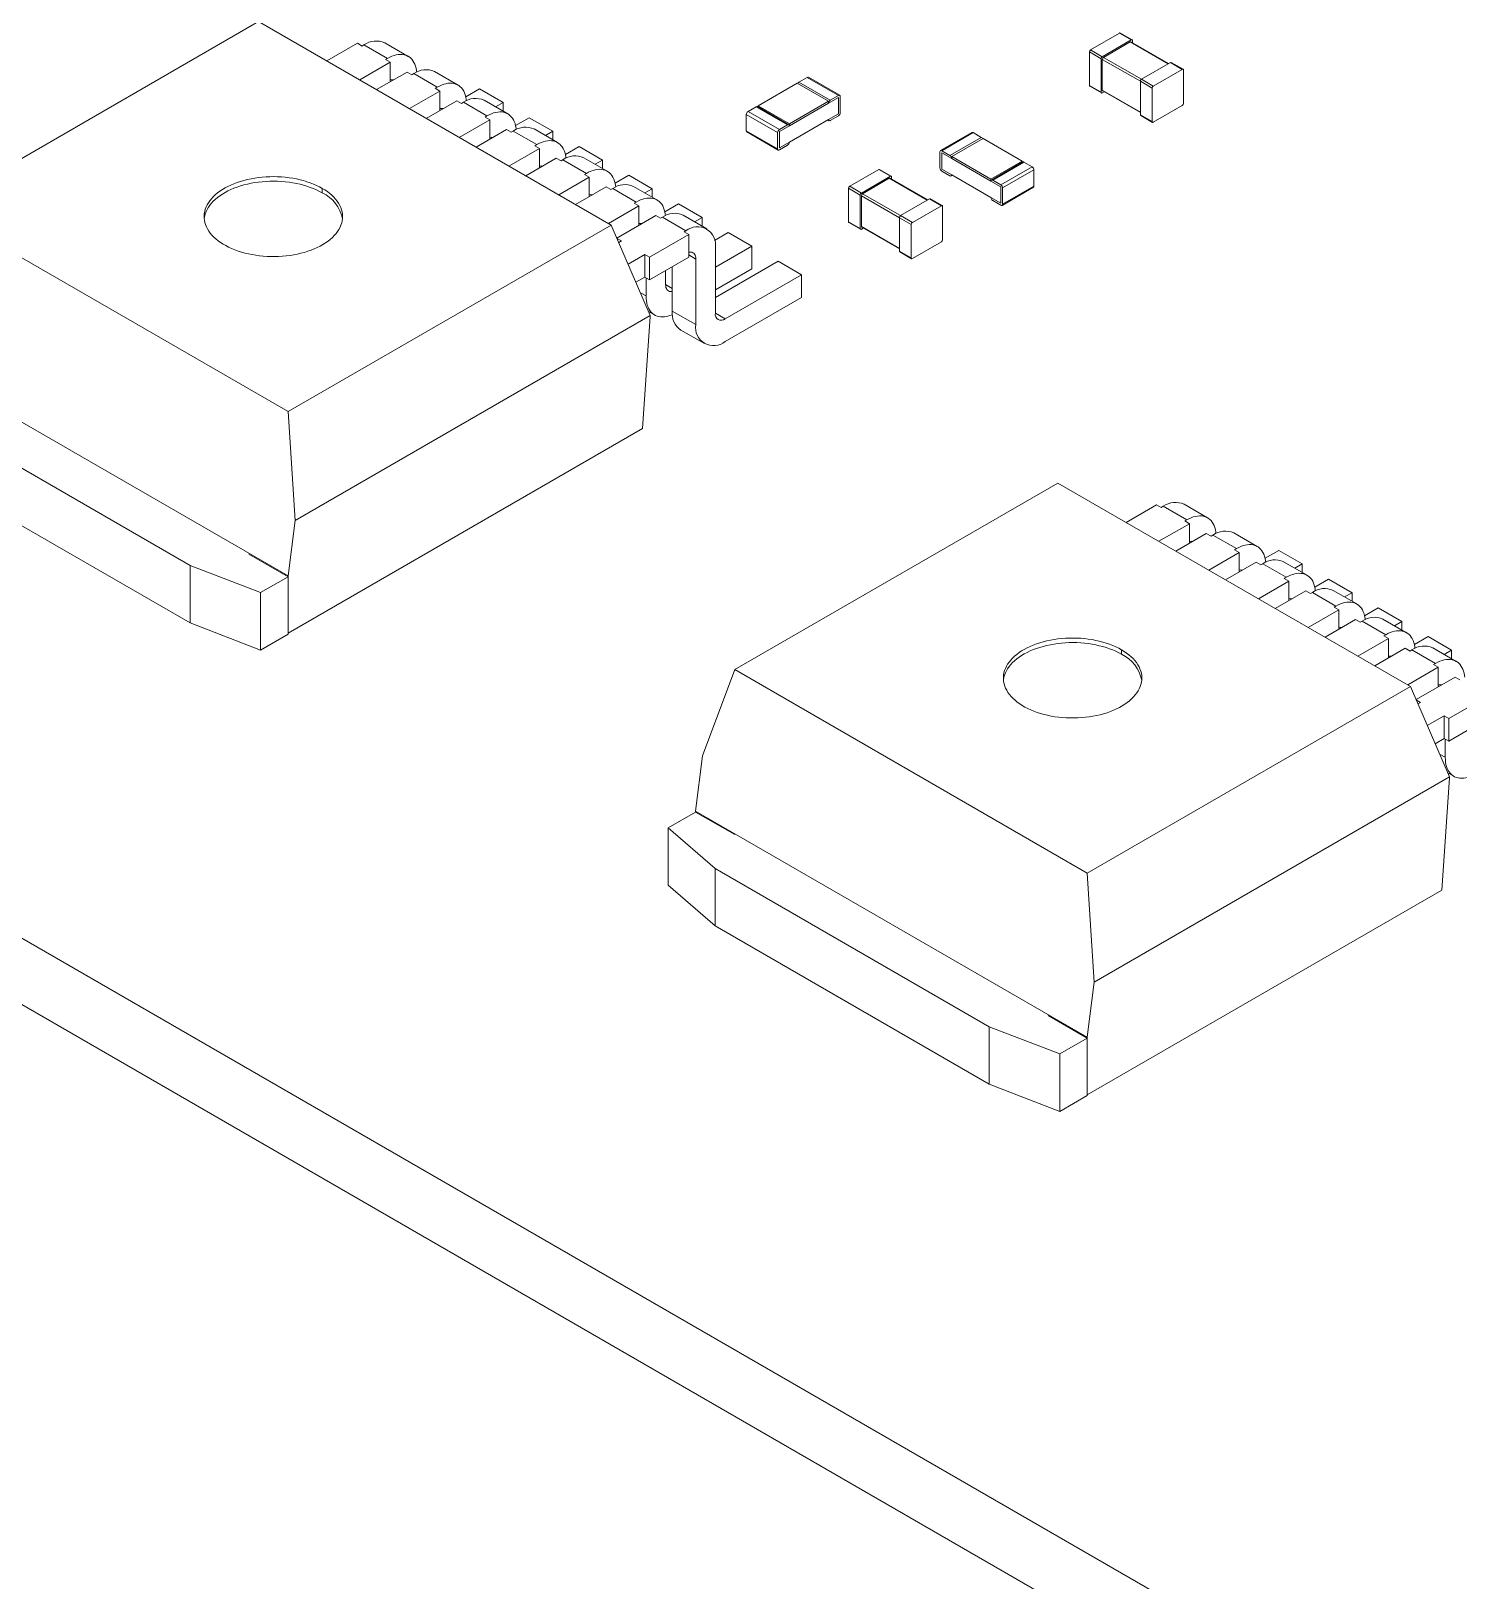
# Model space of a CAD drawing. Header units: millimetres. Extents: x 15 to 405, y 6 to 293.
# Drawn here: x 104.89 to 113.47, y 50.22 to 59.55 of the extents above; entities that cross this region are included whole.
import ezdxf

# ---------------------------------------------------------------- set-up
doc = ezdxf.new("R2010")
doc.units = ezdxf.units.MM

msp = doc.modelspace()

# ---------------------------------------------------------------- linework, layer by layer
at = {"color": 7, "linetype": 'Continuous', "lineweight": 18}
for p, q in [((106.2557, 59.6018), (104.3112, 58.4793)), ((108.377, 58.3772), (106.2557, 59.6018)), ((111.262, 59.4316), (111.4364, 59.5323)), ((111.4364, 59.5323), (111.5071, 59.4914)), ((111.5121, 59.4919), (111.4414, 59.5328)), ((106.8497, 59.4711), (106.6659, 59.365)), ((106.878, 59.4548), (106.8497, 59.4711)), ((106.8897, 59.4616), (106.878, 59.4548)), ((107.0312, 59.38), (106.8897, 59.4616)), ((107.1562, 59.3923), (107.0147, 59.474)), ((111.2549, 59.4193), (111.3257, 59.3785)), ((111.2549, 59.2179), (111.2549, 59.4193)), ((111.262, 59.4316), (111.3327, 59.3907)), ((111.3327, 59.3907), (111.5071, 59.4914)), ((111.3398, 59.3867), (111.5001, 59.4792)), ((111.5001, 59.4792), (111.7287, 59.3472)), ((111.7316, 59.3489), (111.5051, 59.4797)), ((111.5142, 59.4744), (111.5142, 59.4874)), ((107.0477, 59.3568), (106.8639, 59.2507)), ((107.0312, 59.38), (107.0194, 59.3732)), ((107.0477, 59.3568), (107.0194, 59.3732)), ((107.0477, 59.2398), (107.0477, 59.3568)), ((111.3257, 59.1771), (111.3257, 59.3785)), ((111.3327, 59.1893), (111.3327, 59.3744)), ((111.3327, 59.3744), (111.5614, 59.2424)), ((111.3398, 59.3867), (111.5684, 59.2547)), ((111.5684, 59.2547), (111.7428, 59.3554)), ((111.7428, 59.3554), (111.8136, 59.3145)), ((111.8186, 59.315), (111.7478, 59.3559)), ((107.149, 59.2983), (106.9652, 59.1922)), ((107.1773, 59.282), (107.149, 59.2983)), ((107.1891, 59.2888), (107.1773, 59.282)), ((107.3305, 59.2071), (107.1891, 59.2888)), ((107.4555, 59.2195), (107.3141, 59.3012)), ((109.2609, 59.0955), (109.4966, 59.2315)), ((109.6852, 59.1227), (109.4966, 59.2315)), ((109.5072, 59.2377), (109.5567, 59.2662)), ((109.6958, 59.1288), (109.5072, 59.2377)), ((109.7453, 59.1574), (109.5567, 59.2662)), ((109.7528, 59.1581), (109.5642, 59.267)), ((111.5614, 59.2424), (111.6321, 59.2016)), ((111.5614, 59.041), (111.5614, 59.2424)), ((111.5684, 59.2547), (111.6391, 59.2139)), ((111.6391, 59.2139), (111.8136, 59.3145)), ((111.8206, 59.1091), (111.8206, 59.3105)), ((107.347, 59.184), (107.1632, 59.0779)), ((107.3305, 59.2071), (107.3187, 59.2003)), ((107.347, 59.184), (107.3187, 59.2003)), ((107.347, 59.067), (107.347, 59.184)), ((107.5851, 59.1962), (107.5027, 59.1486)), ((107.7265, 59.1145), (107.5851, 59.1962)), ((109.6852, 59.1104), (109.7453, 59.1451)), ((109.6958, 59.1288), (109.7453, 59.1574)), ((109.7453, 59.0471), (109.7453, 59.1451)), ((109.7559, 59.0533), (109.7559, 59.1512)), ((111.2549, 59.2179), (111.3257, 59.1771)), ((111.257, 59.2133), (111.3277, 59.1725)), ((111.3327, 59.1893), (111.5614, 59.0573)), ((111.3327, 59.173), (111.3439, 59.1795)), ((111.3348, 59.1848), (111.5614, 59.054)), ((111.6321, 59.0002), (111.6321, 59.2016)), ((107.4484, 59.1255), (107.2646, 59.0194)), ((107.4766, 59.1092), (107.4484, 59.1255)), ((107.4884, 59.116), (107.4766, 59.1092)), ((107.6298, 59.0343), (107.4884, 59.116)), ((107.7548, 59.0467), (107.6134, 59.1284)), ((107.7265, 59.1145), (107.6819, 59.0888)), ((107.7265, 59.0631), (107.7265, 59.1145)), ((109.3788, 58.9335), (109.1902, 59.0424)), ((109.1902, 58.9444), (109.1902, 59.0424)), ((109.2008, 59.0608), (109.2503, 59.0893)), ((109.3894, 58.9519), (109.2008, 59.0608)), ((109.4389, 58.9805), (109.2503, 59.0893)), ((109.4464, 58.9812), (109.2578, 59.0901)), ((109.4495, 58.9866), (109.2609, 59.0955)), ((109.2609, 59.0883), (109.2609, 59.0955)), ((109.4495, 58.9866), (109.6852, 59.1227)), ((109.4495, 58.9744), (109.6852, 59.1104)), ((109.6852, 59.1104), (109.6852, 59.1227)), ((109.6852, 59.0124), (109.7453, 59.0471)), ((111.5614, 59.041), (111.6321, 59.0002)), ((111.6391, 58.9961), (111.8136, 59.0968)), ((107.6463, 59.0112), (107.4626, 58.9051)), ((107.7477, 58.9527), (107.5639, 58.8466)), ((107.6298, 59.0343), (107.6181, 59.0275)), ((107.6463, 59.0112), (107.6181, 59.0275)), ((107.6463, 58.8942), (107.6463, 59.0112)), ((107.776, 58.9364), (107.7477, 58.9527)), ((107.8844, 59.0233), (107.802, 58.9758)), ((108.0258, 58.9417), (107.8844, 59.0233)), ((108.0542, 58.8739), (107.9128, 58.9556)), ((109.3894, 58.9519), (109.4389, 58.9805)), ((109.3894, 58.9397), (109.4495, 58.9744)), ((109.4495, 58.8764), (109.6852, 59.0124)), ((109.4495, 58.9744), (109.4495, 58.9866)), ((109.6808, 59.0099), (109.6883, 59.0056)), ((109.6958, 59.0063), (109.7453, 59.0349)), ((111.5634, 59.0364), (111.6341, 58.9956)), ((107.7878, 58.9432), (107.776, 58.9364)), ((107.9292, 58.8615), (107.7878, 58.9432)), ((107.9292, 58.8615), (107.9174, 58.8547)), ((107.9457, 58.8384), (107.9174, 58.8547)), ((108.0258, 58.9417), (107.9813, 58.916)), ((108.0258, 58.8903), (108.0258, 58.9417)), ((109.3788, 58.8356), (109.1902, 58.9444)), ((109.1933, 58.9375), (109.3819, 58.8287)), ((109.3788, 58.8356), (109.3788, 58.9335)), ((109.3894, 58.8417), (109.3894, 58.9397)), ((109.3894, 58.8417), (109.4495, 58.8764)), ((109.3894, 58.8294), (109.4389, 58.858)), ((110.5474, 58.9343), (110.3588, 58.8254)), ((110.5549, 58.9335), (110.3663, 58.8247)), ((110.6044, 58.905), (110.4158, 58.7961)), ((110.615, 58.8988), (110.4265, 58.79)), ((110.6044, 58.905), (110.5549, 58.9335)), ((110.8507, 58.7628), (110.615, 58.8988)), ((107.9457, 58.8384), (107.7619, 58.7323)), ((108.047, 58.7799), (107.8632, 58.6738)), ((107.9457, 58.7214), (107.9457, 58.8384)), ((108.0753, 58.7636), (108.047, 58.7799)), ((108.0871, 58.7704), (108.0753, 58.7636)), ((108.2285, 58.6887), (108.0871, 58.7704)), ((108.1837, 58.8505), (108.1014, 58.803)), ((108.3252, 58.7689), (108.1837, 58.8505)), ((108.3535, 58.7011), (108.2121, 58.7827)), ((108.3252, 58.7689), (108.2806, 58.7432)), ((108.3252, 58.7175), (108.3252, 58.7689)), ((110.3557, 58.7206), (110.3557, 58.8186)), ((110.4158, 58.7961), (110.3663, 58.8247)), ((110.3663, 58.7145), (110.3663, 58.8124)), ((110.4265, 58.7777), (110.3663, 58.8124)), ((110.6622, 58.6539), (110.4265, 58.79)), ((110.4265, 58.7777), (110.4265, 58.79)), ((110.6622, 58.6417), (110.4265, 58.7777)), ((110.8507, 58.7628), (110.6622, 58.6539)), ((110.8507, 58.7556), (110.8507, 58.7628)), ((108.2285, 58.6887), (108.2167, 58.6819)), ((108.245, 58.6656), (108.2167, 58.6819)), ((108.4831, 58.6777), (108.4007, 58.6302)), ((108.6245, 58.5961), (108.4831, 58.6777)), ((109.9869, 58.7118), (109.8124, 58.6111)), ((110.0576, 58.6709), (109.8832, 58.5703)), ((110.0576, 58.6709), (109.9869, 58.7118)), ((110.0626, 58.6714), (109.9919, 58.7123)), ((110.4265, 58.6798), (110.3663, 58.7145)), ((110.4158, 58.6736), (110.3663, 58.7022)), ((110.4233, 58.6729), (110.4308, 58.6772)), ((110.6622, 58.5437), (110.4265, 58.6798)), ((110.8538, 58.7574), (110.6653, 58.6485)), ((110.8613, 58.7567), (110.6728, 58.6478)), ((110.9108, 58.7281), (110.7223, 58.6192)), ((110.9214, 58.7097), (110.7329, 58.6009)), ((110.9108, 58.7281), (110.8613, 58.7567)), ((110.9214, 58.6117), (110.9214, 58.7097)), ((106.6387, 58.5983), (106.6387, 58.5711)), ((108.245, 58.6656), (108.0612, 58.5595)), ((108.3464, 58.6071), (108.1626, 58.501)), ((108.245, 58.5486), (108.245, 58.6656)), ((108.3747, 58.5908), (108.3464, 58.6071)), ((108.3864, 58.5976), (108.3747, 58.5908)), ((108.5279, 58.5159), (108.3864, 58.5976)), ((108.6529, 58.5283), (108.5114, 58.6099)), ((108.6245, 58.5961), (108.58, 58.5704)), ((108.6245, 58.5447), (108.6245, 58.5961)), ((109.8761, 58.558), (109.8054, 58.5988)), ((109.8054, 58.3974), (109.8054, 58.5988)), ((109.8832, 58.5703), (109.8124, 58.6111)), ((110.0505, 58.6587), (109.8902, 58.5662)), ((110.2791, 58.5267), (110.0505, 58.6587)), ((110.2821, 58.5284), (110.0555, 58.6592)), ((110.0646, 58.6539), (110.0646, 58.6669)), ((110.6622, 58.6417), (110.6622, 58.6539)), ((110.7223, 58.607), (110.6622, 58.6417)), ((110.7223, 58.6192), (110.6728, 58.6478)), ((110.7223, 58.509), (110.7223, 58.607)), ((110.7298, 58.496), (110.9183, 58.6049)), ((110.9214, 58.6117), (110.7329, 58.5029)), ((110.7329, 58.5029), (110.7329, 58.6009)), ((108.5444, 58.4928), (108.3606, 58.3867)), ((108.5279, 58.5159), (108.5161, 58.5091)), ((108.5444, 58.4928), (108.5161, 58.5091)), ((108.5444, 58.3758), (108.5444, 58.4928)), ((108.7824, 58.5049), (108.7001, 58.4574)), ((108.9239, 58.4233), (108.7824, 58.5049)), ((109.8761, 58.3566), (109.8761, 58.558)), ((109.8832, 58.3688), (109.8832, 58.5539)), ((110.1118, 58.4219), (109.8832, 58.5539)), ((110.1189, 58.4342), (109.8902, 58.5662)), ((110.2933, 58.5349), (110.1189, 58.4342)), ((110.364, 58.4941), (110.1896, 58.3934)), ((110.364, 58.4941), (110.2933, 58.5349)), ((110.369, 58.4946), (110.2983, 58.5354)), ((110.3711, 58.2886), (110.3711, 58.49)), ((110.7223, 58.509), (110.6622, 58.5437)), ((110.7223, 58.4967), (110.6728, 58.5253)), ((104.3112, 58.4793), (106.4325, 57.2546)), ((108.6457, 58.4343), (108.411, 58.2988)), ((108.674, 58.418), (108.6457, 58.4343)), ((108.6858, 58.4248), (108.674, 58.418)), ((108.8272, 58.3431), (108.6858, 58.4248)), ((108.9522, 58.3555), (108.8108, 58.4371)), ((108.9239, 58.4233), (108.8793, 58.3976)), ((108.9239, 58.3719), (108.9239, 58.4233)), ((109.8761, 58.3566), (109.8054, 58.3974)), ((109.8074, 58.3928), (109.8782, 58.352)), ((110.1825, 58.3811), (110.1118, 58.4219)), ((110.1118, 58.2205), (110.1118, 58.4219)), ((110.1896, 58.3934), (110.1189, 58.4342)), ((106.4325, 57.2546), (108.377, 58.3772)), ((108.377, 58.3772), (108.6127, 57.8328)), ((108.4116, 58.2973), (108.4383, 58.2819)), ((108.8437, 58.32), (108.608, 58.1839)), ((108.8272, 58.3431), (108.8154, 58.3363)), ((108.8437, 58.32), (108.8154, 58.3363)), ((108.8437, 58.1839), (108.8437, 58.32)), ((109.0818, 58.3321), (108.9994, 58.2846)), ((109.2232, 58.2505), (109.0818, 58.3321)), ((110.1118, 58.2369), (109.8832, 58.3688)), ((109.8944, 58.359), (109.8832, 58.3525)), ((109.8852, 58.3643), (110.1118, 58.2335)), ((110.1825, 58.1797), (110.1825, 58.3811)), ((108.4383, 58.2819), (108.4223, 58.2726)), ((109.2232, 58.2505), (109.004, 58.1239)), ((109.004, 57.8464), (109.004, 58.241)), ((109.2232, 58.1144), (109.2232, 58.2505)), ((110.1825, 58.1797), (110.1118, 58.2205)), ((110.1139, 58.2159), (110.1846, 58.1751)), ((110.364, 58.2763), (110.1896, 58.1756)), ((108.5797, 58.2002), (108.4789, 58.142)), ((108.5797, 58.2002), (108.608, 58.1839)), ((108.5797, 58.2002), (108.5797, 58.0642)), ((108.608, 58.1839), (108.608, 58.0478)), ((108.608, 58.0478), (108.8437, 58.1839)), ((108.7447, 58.1267), (108.7447, 57.86)), ((108.8861, 58.173), (108.8437, 58.1975)), ((108.8861, 58.173), (108.8861, 57.7783)), ((109.3811, 58.1593), (109.004, 57.9416)), ((109.004, 57.9878), (109.2232, 58.1144)), ((109.5225, 58.0777), (109.3811, 58.1593)), ((108.526, 58.0331), (108.5797, 58.0642)), ((108.608, 58.0478), (108.5797, 58.0642)), ((108.5868, 58.0601), (108.5868, 57.9511)), ((108.7046, 58.0192), (108.7046, 58.1036)), ((108.7447, 57.996), (108.7046, 58.0192)), ((109.5225, 58.0777), (109.0629, 57.8123)), ((109.5225, 57.9416), (109.5225, 58.0777)), ((108.5868, 57.9511), (108.5531, 57.9706)), ((109.0629, 57.6763), (109.5225, 57.9416)), ((106.475, 56.5988), (108.6127, 57.8328)), ((108.6019, 57.8579), (108.6386, 57.8367)), ((108.6127, 57.8274), (108.6127, 57.8328)), ((108.8861, 57.7783), (108.7447, 57.86)), ((109.0629, 57.8123), (109.004, 57.8464)), ((108.6127, 57.8274), (108.5656, 57.1524)), ((108.7965, 57.7455), (108.9379, 57.6639)), ((104.0755, 57.6273), (106.4325, 56.2666)), ((105.8432, 56.3292), (104.1933, 57.2817)), ((106.4325, 57.2546), (106.475, 56.5988)), ((106.4325, 55.921), (108.5656, 57.1524)), ((104.1933, 56.936), (105.8432, 55.9836)), ((111.0652, 56.8253), (109.1207, 55.7028)), ((113.1865, 55.6007), (111.0652, 56.8253)), ((111.6592, 56.6947), (111.4754, 56.5886)), ((111.6875, 56.6783), (111.6592, 56.6947)), ((111.6992, 56.6851), (111.6875, 56.6783)), ((111.8407, 56.6035), (111.6992, 56.6851)), ((111.9657, 56.6159), (111.8242, 56.6975)), ((106.4325, 56.2666), (106.475, 56.5988)), ((111.8572, 56.5804), (111.6734, 56.4743)), ((111.8407, 56.6035), (111.8289, 56.5967)), ((111.8572, 56.5804), (111.8289, 56.5967)), ((111.8572, 56.4633), (111.8572, 56.5804)), ((112.265, 56.4431), (112.1236, 56.5247)), ((111.9585, 56.5218), (111.7747, 56.4157)), ((111.9868, 56.5055), (111.9585, 56.5218)), ((111.9986, 56.5123), (111.9868, 56.5055)), ((112.14, 56.4307), (111.9986, 56.5123)), ((112.14, 56.4307), (112.1282, 56.4239)), ((106.1968, 56.3973), (106.4325, 56.2612)), ((112.1565, 56.4075), (111.9727, 56.3014)), ((112.2579, 56.349), (112.0741, 56.2429)), ((112.1565, 56.4075), (112.1282, 56.4239)), ((112.1565, 56.2905), (112.1565, 56.4075)), ((112.2861, 56.3327), (112.2579, 56.349)), ((112.2979, 56.3395), (112.2861, 56.3327)), ((112.4394, 56.2579), (112.2979, 56.3395)), ((112.3946, 56.4197), (112.3122, 56.3721)), ((112.536, 56.338), (112.3946, 56.4197)), ((112.5643, 56.2703), (112.4229, 56.3519)), ((112.536, 56.338), (112.4914, 56.3123)), ((112.536, 56.2866), (112.536, 56.338)), ((106.2675, 56.166), (105.8432, 56.3292)), ((105.8432, 55.9836), (105.8432, 56.3292)), ((106.4325, 56.2612), (106.2675, 56.166)), ((106.4325, 55.921), (106.4325, 56.2666)), ((106.4325, 55.9155), (106.4325, 56.2612)), ((112.4394, 56.2579), (112.4276, 56.2511)), ((112.4558, 56.2347), (112.4276, 56.2511)), ((112.6939, 56.2469), (112.6115, 56.1993)), ((112.8353, 56.1652), (112.6939, 56.2469)), ((106.2675, 55.8203), (106.2675, 56.166)), ((112.4558, 56.2347), (112.2721, 56.1286)), ((112.5572, 56.1762), (112.3734, 56.0701)), ((112.4558, 56.1177), (112.4558, 56.2347)), ((112.5855, 56.1599), (112.5572, 56.1762)), ((112.5973, 56.1667), (112.5855, 56.1599)), ((112.7387, 56.0851), (112.5973, 56.1667)), ((112.8637, 56.0974), (112.7223, 56.1791)), ((112.8353, 56.1652), (112.7908, 56.1395)), ((112.8353, 56.1138), (112.8353, 56.1652)), ((112.7552, 56.0619), (112.5714, 55.9558)), ((112.7387, 56.0851), (112.7269, 56.0783)), ((112.7552, 56.0619), (112.7269, 56.0783)), ((112.7552, 55.9449), (112.7552, 56.0619)), ((112.9933, 56.0741), (112.9109, 56.0265)), ((113.1347, 55.9924), (112.9933, 56.0741)), ((106.2675, 55.8203), (105.8432, 55.9836)), ((112.8565, 56.0034), (112.6728, 55.8973)), ((112.8848, 55.9871), (112.8565, 56.0034)), ((112.8966, 55.9939), (112.8848, 55.9871)), ((113.038, 55.9123), (112.8966, 55.9939)), ((113.163, 55.9246), (113.0216, 56.0063)), ((113.1347, 55.9924), (113.0901, 55.9667)), ((113.1347, 55.941), (113.1347, 55.9924)), ((106.4325, 55.9155), (106.2675, 55.8203)), ((113.0545, 55.8891), (112.8707, 55.783)), ((113.038, 55.9123), (113.0262, 55.9055)), ((113.0545, 55.8891), (113.0262, 55.9055)), ((113.0545, 55.7721), (113.0545, 55.8891)), ((113.2926, 55.9013), (113.2102, 55.8537)), ((113.434, 55.8196), (113.2926, 55.9013)), ((111.4482, 55.8218), (111.4482, 55.7946)), ((113.1559, 55.8306), (112.9721, 55.7245)), ((113.1842, 55.8143), (113.1559, 55.8306)), ((113.196, 55.8211), (113.1842, 55.8143)), ((113.3374, 55.7395), (113.196, 55.8211)), ((113.4624, 55.7518), (113.3209, 55.8335)), ((113.434, 55.8196), (113.3895, 55.7939)), ((113.434, 55.7682), (113.434, 55.8196)), ((109.1207, 55.7028), (108.9275, 55.183)), ((109.1207, 55.7028), (111.242, 54.4782)), ((113.3539, 55.7163), (113.1701, 55.6102)), ((113.3374, 55.7395), (113.3256, 55.7327)), ((113.3539, 55.7163), (113.3256, 55.7327)), ((113.3539, 55.5993), (113.3539, 55.7163)), ((111.242, 54.4782), (113.1865, 55.6007)), ((113.1865, 55.6007), (113.4222, 55.0564)), ((113.4552, 55.6578), (113.2205, 55.5223)), ((113.4835, 55.6415), (113.4552, 55.6578)), ((113.2211, 55.5208), (113.2478, 55.5054)), ((113.2478, 55.5054), (113.2318, 55.4962)), ((113.6532, 55.5435), (113.4175, 55.4074)), ((113.3892, 55.4238), (113.2884, 55.3655)), ((113.3892, 55.4238), (113.4175, 55.4074)), ((113.3892, 55.4238), (113.3892, 55.2877)), ((113.4175, 55.4074), (113.4175, 55.2714)), ((113.4175, 55.2714), (113.6532, 55.4074)), ((127.2791, 41.127), (102.5954, 55.3766)), ((113.3355, 55.2567), (113.3892, 55.2877)), ((113.4175, 55.2714), (113.3892, 55.2877)), ((113.3963, 55.2836), (113.3963, 55.1747)), ((108.885, 54.8509), (108.9275, 55.183)), ((113.3963, 55.1747), (113.3626, 55.1941)), ((111.2845, 53.8223), (113.4222, 55.0564)), ((113.4222, 55.0509), (113.3751, 54.3759)), ((113.4114, 55.0814), (113.4481, 55.0602)), ((113.4222, 55.0509), (113.4222, 55.0564)), ((127.2791, 40.7269), (102.5954, 54.9765)), ((108.72, 54.7502), (108.885, 54.8454)), ((108.885, 54.8509), (111.242, 53.4902)), ((108.885, 54.8454), (108.885, 54.8509)), ((108.885, 54.8454), (109.1207, 54.7093)), ((109.0028, 54.5052), (108.72, 54.7502)), ((108.72, 54.4045), (108.72, 54.7502)), ((110.6527, 53.5528), (109.0028, 54.5052)), ((109.0028, 54.1596), (109.0028, 54.5052)), ((111.242, 54.4782), (111.2845, 53.8223)), ((109.0028, 54.1596), (108.72, 54.4045)), ((111.242, 53.1445), (113.3751, 54.3759)), ((109.0028, 54.1596), (110.6527, 53.2071)), ((111.242, 53.4902), (111.2845, 53.8223)), ((110.6527, 53.2071), (110.6527, 53.5528)), ((111.077, 53.3895), (110.6527, 53.5528)), ((111.0063, 53.6208), (111.242, 53.4847)), ((111.242, 53.4847), (111.077, 53.3895)), ((111.242, 53.1445), (111.242, 53.4902)), ((111.242, 53.1391), (111.242, 53.4847)), ((111.077, 53.0438), (111.077, 53.3895)), ((111.077, 53.0438), (110.6527, 53.2071)), ((111.242, 53.1391), (111.077, 53.0438))]:
    msp.add_line(p, q, dxfattribs=at)
at = {"color": 7, "linetype": 'Continuous', "lineweight": 18, "flags": 128}
for points in [[(107.207, 59.2981), (107.206, 59.3072), (107.2035, 59.3207), (107.2001, 59.3335), (107.1957, 59.3454), (107.1904, 59.3563), (107.1843, 59.3663), (107.1772, 59.3751), (107.1694, 59.3829), (107.1607, 59.3895), (107.1514, 59.3949), (107.1414, 59.399), (107.1307, 59.402), (107.1196, 59.4036), (107.1079, 59.404), (107.0957, 59.4031), (107.0833, 59.401), (107.0705, 59.3975), (107.0575, 59.3929), (107.0444, 59.387), (107.0312, 59.38)], [(107.5064, 59.1253), (107.5053, 59.1343), (107.5028, 59.1479), (107.4994, 59.1607), (107.4951, 59.1726), (107.4898, 59.1835), (107.4836, 59.1935), (107.4766, 59.2023), (107.4687, 59.2101), (107.4601, 59.2167), (107.4507, 59.2221), (107.4407, 59.2262), (107.4301, 59.2292), (107.4189, 59.2308), (107.4072, 59.2312), (107.3951, 59.2303), (107.3826, 59.2282), (107.3698, 59.2247), (107.3569, 59.2201), (107.3437, 59.2142), (107.3305, 59.2071)], [(107.8057, 58.9525), (107.8046, 58.9615), (107.8022, 58.9751), (107.7988, 58.9879), (107.7944, 58.9998), (107.7891, 59.0107), (107.7829, 59.0207), (107.7759, 59.0295), (107.7681, 59.0373), (107.7594, 59.0439), (107.7501, 59.0493), (107.7401, 59.0534), (107.7294, 59.0564), (107.7182, 59.058), (107.7065, 59.0584), (107.6944, 59.0575), (107.682, 59.0554), (107.6692, 59.0519), (107.6562, 59.0473), (107.6431, 59.0414), (107.6298, 59.0343)], [(108.105, 58.7797), (108.104, 58.7887), (108.1015, 58.8023), (108.0981, 58.8151), (108.0937, 58.827), (108.0885, 58.8379), (108.0823, 58.8478), (108.0752, 58.8567), (108.0674, 58.8645), (108.0588, 58.8711), (108.0494, 58.8765), (108.0394, 58.8806), (108.0288, 58.8836), (108.0176, 58.8852), (108.0059, 58.8856), (107.9938, 58.8847), (107.9813, 58.8825), (107.9685, 58.8791), (107.9555, 58.8745), (107.9424, 58.8686), (107.9292, 58.8615)], [(106.6387, 58.5983), (106.6546, 58.5886), (106.6696, 58.5784), (106.6835, 58.5677), (106.6965, 58.5566), (106.7083, 58.5451), (106.719, 58.5332), (106.7285, 58.521), (106.7368, 58.5086), (106.744, 58.4958), (106.7498, 58.4829), (106.7545, 58.4698), (106.7579, 58.4566), (106.7599, 58.4433), (106.7607, 58.4299), (106.7603, 58.4165), (106.7585, 58.4032), (106.7554, 58.3899), (106.7511, 58.3768), (106.7455, 58.3638), (106.7387, 58.351), (106.7307, 58.3385), (106.7214, 58.3262), (106.711, 58.3143), (106.6995, 58.3027), (106.6869, 58.2915), (106.6732, 58.2807), (106.6585, 58.2704), (106.6428, 58.2605), (106.6262, 58.2512), (106.6087, 58.2424), (106.5904, 58.2342), (106.5713, 58.2266), (106.5516, 58.2196), (106.5312, 58.2133), (106.5102, 58.2076), (106.4887, 58.2026), (106.4668, 58.1984), (106.4445, 58.1948), (106.4218, 58.1919), (106.399, 58.1898), (106.3759, 58.1884), (106.3528, 58.1877), (106.3296, 58.1878), (106.3065, 58.1887), (106.2835, 58.1902), (106.2607, 58.1926), (106.2381, 58.1956), (106.2159, 58.1994), (106.194, 58.2038), (106.1727, 58.209), (106.1518, 58.2148), (106.1316, 58.2213), (106.112, 58.2285), (106.0931, 58.2362), (106.075, 58.2446), (106.0578, 58.2535), (106.0414, 58.2629), (106.0259, 58.2729), (106.0115, 58.2833), (105.998, 58.2942), (105.9857, 58.3056), (105.9744, 58.3172), (105.9643, 58.3293), (105.9554, 58.3416), (105.9476, 58.3542), (105.9411, 58.367), (105.9359, 58.3801), (105.9319, 58.3932), (105.9291, 58.4065), (105.9277, 58.4199), (105.9275, 58.4332), (105.9286, 58.4466), (105.9311, 58.4599), (105.9347, 58.4731), (105.9397, 58.4862), (105.9459, 58.499), (105.9533, 58.5117), (105.962, 58.5241), (105.9718, 58.5362), (105.9828, 58.548), (105.9949, 58.5594), (106.008, 58.5704), (106.0222, 58.581), (106.0374, 58.5911), (106.0536, 58.6007), (106.0706, 58.6097), (106.0885, 58.6182), (106.1072, 58.6261), (106.1266, 58.6334), (106.1467, 58.6401), (106.1674, 58.6461), (106.1887, 58.6514), (106.2104, 58.656), (106.2325, 58.66), (106.255, 58.6632), (106.2778, 58.6657), (106.3007, 58.6675), (106.3238, 58.6685), (106.347, 58.6688), (106.3701, 58.6683), (106.3932, 58.6671), (106.4161, 58.6651), (106.4388, 58.6625), (106.4612, 58.6591), (106.4833, 58.6549), (106.5049, 58.6501), (106.526, 58.6446), (106.5465, 58.6385), (106.5665, 58.6316), (106.5857, 58.6242), (106.6042, 58.6161), (106.6219, 58.6075), (106.6387, 58.5983)], [(108.4044, 58.6069), (108.4033, 58.6159), (108.4009, 58.6295), (108.3975, 58.6423), (108.3931, 58.6542), (108.3878, 58.6651), (108.3816, 58.675), (108.3746, 58.6839), (108.3667, 58.6917), (108.3581, 58.6983), (108.3488, 58.7036), (108.3387, 58.7078), (108.3281, 58.7107), (108.3169, 58.7124), (108.3052, 58.7128), (108.2931, 58.7119), (108.2806, 58.7097), (108.2679, 58.7063), (108.2549, 58.7017), (108.2417, 58.6958), (108.2285, 58.6887)], [(105.9281, 58.4146), (105.9286, 58.4194), (105.9311, 58.4327), (105.9347, 58.4459), (105.9397, 58.4589), (105.9459, 58.4718), (105.9533, 58.4845), (105.962, 58.4969), (105.9718, 58.509), (105.9828, 58.5208), (105.9949, 58.5322), (106.008, 58.5432), (106.0222, 58.5538), (106.0374, 58.5639), (106.0536, 58.5734), (106.0706, 58.5825), (106.0885, 58.591), (106.1072, 58.5989), (106.1266, 58.6062), (106.1467, 58.6128), (106.1674, 58.6188), (106.1887, 58.6242), (106.2104, 58.6288), (106.2325, 58.6328), (106.255, 58.636), (106.2778, 58.6385), (106.3007, 58.6402), (106.3238, 58.6413), (106.347, 58.6415), (106.3701, 58.6411), (106.3932, 58.6399), (106.4161, 58.6379), (106.4388, 58.6352), (106.4612, 58.6318), (106.4833, 58.6277), (106.5049, 58.6229), (106.526, 58.6174), (106.5465, 58.6112), (106.5665, 58.6044), (106.5857, 58.597), (106.6042, 58.5889), (106.6219, 58.5803), (106.6387, 58.5711)], [(108.7037, 58.4341), (108.7027, 58.4431), (108.7002, 58.4567), (108.6968, 58.4695), (108.6924, 58.4814), (108.6871, 58.4923), (108.681, 58.5022), (108.6739, 58.5111), (108.6661, 58.5189), (108.6575, 58.5254), (108.6481, 58.5308), (108.6381, 58.535), (108.6275, 58.5379), (108.6163, 58.5396), (108.6046, 58.54), (108.5925, 58.5391), (108.58, 58.5369), (108.5672, 58.5335), (108.5542, 58.5289), (108.5411, 58.523), (108.5279, 58.5159)], [(108.8437, 58.2138), (108.8498, 58.2149), (108.8567, 58.2149), (108.8631, 58.2137), (108.8689, 58.2112), (108.874, 58.2074), (108.8782, 58.2025), (108.8817, 58.1964), (108.8841, 58.1895), (108.8856, 58.1816), (108.8861, 58.173)], [(108.7447, 57.9778), (108.741, 57.9773), (108.7341, 57.9773), (108.7277, 57.9785), (108.7219, 57.981), (108.7168, 57.9848), (108.7125, 57.9897), (108.7091, 57.9957), (108.7067, 58.0027), (108.7052, 58.0106), (108.7046, 58.0192)], [(108.5868, 57.9511), (108.5873, 57.9362), (108.5888, 57.9219), (108.5912, 57.9083), (108.5947, 57.8955), (108.599, 57.8836), (108.6043, 57.8727), (108.6105, 57.8627), (108.6175, 57.8539), (108.6254, 57.8461), (108.634, 57.8395), (108.6433, 57.8341), (108.6534, 57.83), (108.664, 57.827), (108.6752, 57.8254), (108.6869, 57.825), (108.699, 57.8259), (108.7115, 57.828), (108.7242, 57.8315), (108.7372, 57.8361), (108.7456, 57.8398)], [(112.0165, 56.5216), (112.0155, 56.5307), (112.013, 56.5443), (112.0096, 56.557), (112.0052, 56.5689), (111.9999, 56.5799), (111.9938, 56.5898), (111.9867, 56.5987), (111.9789, 56.6064), (111.9703, 56.613), (111.9609, 56.6184), (111.9509, 56.6226), (111.9402, 56.6255), (111.9291, 56.6272), (111.9174, 56.6276), (111.9053, 56.6267), (111.8928, 56.6245), (111.88, 56.6211), (111.867, 56.6164), (111.8539, 56.6105), (111.8407, 56.6035)], [(112.3159, 56.3488), (112.3148, 56.3579), (112.3124, 56.3715), (112.3089, 56.3842), (112.3046, 56.3961), (112.2993, 56.4071), (112.2931, 56.417), (112.2861, 56.4259), (112.2782, 56.4336), (112.2696, 56.4402), (112.2602, 56.4456), (112.2502, 56.4498), (112.2396, 56.4527), (112.2284, 56.4544), (112.2167, 56.4547), (112.2046, 56.4539), (112.1921, 56.4517), (112.1793, 56.4483), (112.1664, 56.4436), (112.1532, 56.4377), (112.14, 56.4307)], [(112.6152, 56.176), (112.6142, 56.1851), (112.6117, 56.1987), (112.6083, 56.2114), (112.6039, 56.2233), (112.5986, 56.2343), (112.5924, 56.2442), (112.5854, 56.2531), (112.5776, 56.2608), (112.5689, 56.2674), (112.5596, 56.2728), (112.5496, 56.277), (112.5389, 56.2799), (112.5277, 56.2816), (112.5161, 56.2819), (112.5039, 56.281), (112.4915, 56.2789), (112.4787, 56.2755), (112.4657, 56.2708), (112.4526, 56.2649), (112.4394, 56.2579)], [(112.9146, 56.0032), (112.9135, 56.0123), (112.911, 56.0259), (112.9076, 56.0386), (112.9032, 56.0505), (112.898, 56.0614), (112.8918, 56.0714), (112.8848, 56.0802), (112.8769, 56.088), (112.8683, 56.0946), (112.8589, 56.1), (112.8489, 56.1042), (112.8383, 56.1071), (112.8271, 56.1087), (112.8154, 56.1091), (112.8033, 56.1082), (112.7908, 56.1061), (112.778, 56.1027), (112.765, 56.098), (112.7519, 56.0921), (112.7387, 56.0851)], [(111.4482, 55.8218), (111.4641, 55.8121), (111.4791, 55.8019), (111.4931, 55.7912), (111.506, 55.7801), (111.5178, 55.7686), (111.5285, 55.7568), (111.538, 55.7446), (111.5463, 55.7321), (111.5535, 55.7194), (111.5593, 55.7064), (111.564, 55.6933), (111.5674, 55.6801), (111.5694, 55.6668), (111.5703, 55.6534), (111.5698, 55.6401), (111.568, 55.6267), (111.5649, 55.6135), (111.5606, 55.6003), (111.555, 55.5874), (111.5482, 55.5746), (111.5402, 55.562), (111.531, 55.5498), (111.5205, 55.5378), (111.509, 55.5262), (111.4964, 55.515), (111.4827, 55.5042), (111.468, 55.4939), (111.4523, 55.4841), (111.4357, 55.4747), (111.4182, 55.466), (111.3999, 55.4578), (111.3809, 55.4501), (111.3611, 55.4432), (111.3407, 55.4368), (111.3197, 55.4312), (111.2982, 55.4262), (111.2763, 55.4219), (111.254, 55.4183), (111.2313, 55.4154), (111.2085, 55.4133), (111.1854, 55.4119), (111.1623, 55.4113), (111.1391, 55.4114), (111.116, 55.4122), (111.093, 55.4138), (111.0702, 55.4161), (111.0476, 55.4191), (111.0254, 55.4229), (111.0036, 55.4274), (110.9822, 55.4325), (110.9613, 55.4384), (110.9411, 55.4449), (110.9215, 55.452), (110.9026, 55.4597), (110.8845, 55.4681), (110.8673, 55.477), (110.8509, 55.4865), (110.8354, 55.4964), (110.821, 55.5069), (110.8076, 55.5178), (110.7952, 55.5291), (110.7839, 55.5408), (110.7738, 55.5528), (110.7649, 55.5651), (110.7571, 55.5777), (110.7506, 55.5906), (110.7454, 55.6036), (110.7414, 55.6168), (110.7386, 55.6301), (110.7372, 55.6434), (110.737, 55.6568), (110.7381, 55.6701), (110.7406, 55.6834), (110.7442, 55.6966), (110.7492, 55.7097), (110.7554, 55.7226), (110.7628, 55.7352), (110.7715, 55.7477), (110.7813, 55.7598), (110.7923, 55.7715), (110.8044, 55.7829), (110.8175, 55.794), (110.8317, 55.8045), (110.8469, 55.8146), (110.8631, 55.8242), (110.8801, 55.8332), (110.898, 55.8417), (110.9167, 55.8496), (110.9361, 55.8569), (110.9562, 55.8636), (110.9769, 55.8696), (110.9982, 55.8749), (111.0199, 55.8796), (111.042, 55.8835), (111.0645, 55.8867), (111.0873, 55.8892), (111.1102, 55.891), (111.1333, 55.892), (111.1565, 55.8923), (111.1796, 55.8918), (111.2027, 55.8906), (111.2256, 55.8887), (111.2483, 55.886), (111.2707, 55.8826), (111.2928, 55.8785), (111.3144, 55.8737), (111.3355, 55.8682), (111.356, 55.862), (111.376, 55.8552), (111.3952, 55.8477), (111.4137, 55.8397), (111.4314, 55.831), (111.4482, 55.8218)], [(113.2139, 55.8304), (113.2128, 55.8395), (113.2104, 55.853), (113.207, 55.8658), (113.2026, 55.8777), (113.1973, 55.8886), (113.1911, 55.8986), (113.1841, 55.9074), (113.1762, 55.9152), (113.1676, 55.9218), (113.1583, 55.9272), (113.1483, 55.9314), (113.1376, 55.9343), (113.1264, 55.9359), (113.1147, 55.9363), (113.1026, 55.9354), (113.0901, 55.9333), (113.0774, 55.9299), (113.0644, 55.9252), (113.0512, 55.9193), (113.038, 55.9123)], [(110.7376, 55.6381), (110.7381, 55.6429), (110.7406, 55.6562), (110.7442, 55.6694), (110.7492, 55.6825), (110.7554, 55.6954), (110.7628, 55.708), (110.7715, 55.7204), (110.7813, 55.7325), (110.7923, 55.7443), (110.8044, 55.7557), (110.8175, 55.7667), (110.8317, 55.7773), (110.8469, 55.7874), (110.8631, 55.797), (110.8801, 55.806), (110.898, 55.8145), (110.9167, 55.8224), (110.9361, 55.8297), (110.9562, 55.8364), (110.9769, 55.8424), (110.9982, 55.8477), (111.0199, 55.8524), (111.042, 55.8563), (111.0645, 55.8595), (111.0873, 55.862), (111.1102, 55.8638), (111.1333, 55.8648), (111.1565, 55.8651), (111.1796, 55.8646), (111.2027, 55.8634), (111.2256, 55.8615), (111.2483, 55.8588), (111.2707, 55.8554), (111.2928, 55.8513), (111.3144, 55.8464), (111.3355, 55.8409), (111.356, 55.8348), (111.376, 55.828), (111.3952, 55.8205), (111.4137, 55.8124), (111.4314, 55.8038), (111.4482, 55.7946)], [(113.5132, 55.6576), (113.5122, 55.6667), (113.5097, 55.6802), (113.5063, 55.693), (113.5019, 55.7049), (113.4966, 55.7158), (113.4905, 55.7258), (113.4834, 55.7346), (113.4756, 55.7424), (113.467, 55.749), (113.4576, 55.7544), (113.4476, 55.7585), (113.437, 55.7615), (113.4258, 55.7631), (113.4141, 55.7635), (113.402, 55.7626), (113.3895, 55.7605), (113.3767, 55.757), (113.3637, 55.7524), (113.3506, 55.7465), (113.3374, 55.7395)], [(113.3963, 55.1747), (113.3968, 55.1597), (113.3983, 55.1454), (113.4007, 55.1318), (113.4042, 55.119), (113.4085, 55.1072), (113.4138, 55.0962), (113.42, 55.0863), (113.427, 55.0774), (113.4349, 55.0697), (113.4435, 55.0631), (113.4528, 55.0577), (113.4629, 55.0535), (113.4735, 55.0506), (113.4847, 55.0489), (113.4964, 55.0485), (113.5085, 55.0494), (113.521, 55.0516), (113.5337, 55.055), (113.5467, 55.0597), (113.5551, 55.0633)]]:
    msp.add_lwpolyline(points, dxfattribs=at)
at = {"color": 7, "linetype": 'Continuous', "lineweight": 18}
for centre, radius, start, end in [((111.4394, 59.5282), 0.00503, 65.68605, 125.61817), ((106.9631, 59.3579), 0.1271, 66.03181, 125.27865), ((111.2703, 59.4186), 0.0154, 122.60548, 177.39452), ((111.503, 59.4751), 0.00503, 65.68605, 125.61817), ((111.5099, 59.4881), 0.00437, 350.78596, 129.20329), ((111.341, 59.3778), 0.0154, 122.60548, 177.39452), ((111.3481, 59.3737), 0.0154, 122.60548, 177.39452), ((111.7458, 59.3513), 0.00503, 65.68605, 125.61817), ((107.0571, 59.215), 0.0369, 75.24591, 104.79263), ((107.2625, 59.1851), 0.1271, 66.03181, 125.27865), ((109.5187, 59.2193), 0.0216, 121.95467, 151.14439), ((109.5611, 59.2601), 0.00754, 65.68605, 125.61817), ((111.5767, 59.2417), 0.0154, 122.60548, 177.39452), ((111.8163, 59.3112), 0.00437, 350.78596, 129.20329), ((107.5618, 59.0123), 0.1271, 66.03181, 125.27865), ((109.7494, 59.1523), 0.00655, 350.78596, 129.20329), ((111.26, 59.2174), 0.00503, 174.37962, 234.30196), ((111.33, 59.1764), 0.00437, 170.78596, 309.20329), ((111.3377, 59.1888), 0.00503, 174.37962, 234.30196), ((111.6474, 59.2009), 0.0154, 122.60548, 177.39452), ((107.3564, 59.0422), 0.0369, 75.24591, 104.79263), ((109.2132, 59.0413), 0.0231, 122.60548, 177.39452), ((109.2547, 59.0832), 0.00754, 65.68605, 125.61817), ((109.7082, 59.1094), 0.0231, 122.60548, 177.39452), ((109.7329, 59.0543), 0.0231, 302.60548, 357.39452), ((111.5664, 59.0405), 0.00503, 174.37962, 234.30196), ((111.8053, 59.1097), 0.0154, 302.60548, 357.39452), ((107.8611, 58.8395), 0.1271, 66.03181, 125.27865), ((109.4018, 58.9325), 0.0231, 122.60548, 177.39452), ((109.443, 58.9754), 0.00655, 350.78596, 129.20329), ((109.6916, 59.0114), 0.00655, 170.78596, 309.20329), ((111.6364, 58.9995), 0.00437, 170.78596, 309.20329), ((107.6558, 58.8694), 0.0369, 75.24591, 104.79263), ((109.1977, 58.9437), 0.00755, 174.37962, 234.30196), ((109.4264, 58.8774), 0.0231, 302.60548, 357.39452), ((110.5505, 58.9274), 0.00754, 54.38183, 114.31395), ((110.593, 58.8866), 0.0216, 28.85561, 58.04533), ((108.1605, 58.6667), 0.1271, 66.03181, 125.27865), ((109.3852, 58.8345), 0.00655, 170.78596, 309.20329), ((110.3622, 58.8196), 0.00655, 50.79671, 189.21404), ((110.4034, 58.7767), 0.0231, 2.60548, 57.39452), ((107.9551, 58.6966), 0.0369, 75.24591, 104.79263), ((109.9898, 58.7077), 0.00503, 65.68605, 125.61817), ((110.0603, 58.6676), 0.00437, 350.78596, 129.20329), ((110.3788, 58.7216), 0.0231, 182.60548, 237.39452), ((110.42, 58.6787), 0.00655, 230.79671, 9.21404), ((110.8569, 58.7505), 0.00754, 54.38183, 114.31395), ((110.8984, 58.7087), 0.0231, 2.60548, 57.39452), ((108.4598, 58.4938), 0.1271, 66.03181, 125.27865), ((109.8207, 58.5981), 0.0154, 122.60548, 177.39452), ((110.0534, 58.6546), 0.00503, 65.68605, 125.61817), ((110.6686, 58.6427), 0.00655, 50.79671, 189.21404), ((110.7098, 58.5998), 0.0231, 2.60548, 57.39452), ((110.9139, 58.611), 0.00755, 305.69804, 5.62038), ((106.5479, 58.3753), 0.2158, 10.49209, 65.10617), ((108.2545, 58.5237), 0.0369, 75.24591, 104.79263), ((109.8914, 58.5573), 0.0154, 122.60548, 177.39452), ((109.8985, 58.5532), 0.0154, 122.60548, 177.39452), ((110.2962, 58.5308), 0.00503, 65.68605, 125.61817), ((110.3668, 58.4907), 0.00437, 350.78596, 129.20329), ((110.6852, 58.5447), 0.0231, 182.60548, 237.39452), ((110.7264, 58.5018), 0.00655, 230.79671, 9.21404), ((108.5538, 58.3509), 0.0369, 75.24591, 104.79263), ((108.7592, 58.321), 0.1271, 66.03181, 125.27865), ((109.8104, 58.3969), 0.00503, 174.37962, 234.30196), ((110.1271, 58.4212), 0.0154, 122.60548, 177.39452), ((110.1979, 58.3804), 0.0154, 122.60548, 177.39452), ((108.896, 58.2581), 0.1093, 350.99455, 128.99469), ((109.8804, 58.3559), 0.00437, 170.78596, 309.20329), ((109.8882, 58.3683), 0.00503, 174.37962, 234.30196), ((110.1168, 58.22), 0.00503, 174.37962, 234.30196), ((110.3557, 58.2893), 0.0154, 302.60548, 357.39452), ((110.1868, 58.179), 0.00437, 170.78596, 309.20329), ((108.8668, 57.8463), 0.1229, 173.60377, 235.08405), ((109.0399, 57.8405), 0.0364, 170.78596, 309.20329), ((108.9941, 57.7612), 0.1093, 170.99455, 308.99469), ((111.7726, 56.5814), 0.1271, 66.03181, 125.27865), ((112.072, 56.4086), 0.1271, 66.03181, 125.27865), ((111.8666, 56.4385), 0.0369, 75.24591, 104.79263), ((112.3713, 56.2358), 0.1271, 66.03181, 125.27865), ((112.1659, 56.2657), 0.0369, 75.24591, 104.79263), ((112.6706, 56.063), 0.1271, 66.03181, 125.27865), ((112.4653, 56.0929), 0.0369, 75.24591, 104.79263), ((112.97, 55.8902), 0.1271, 66.03181, 125.27865), ((112.7646, 55.9201), 0.0369, 75.24591, 104.79263), ((111.3574, 55.5988), 0.2158, 10.49209, 65.10617), ((113.064, 55.7473), 0.0369, 75.24591, 104.79263), ((113.2693, 55.7174), 0.1271, 66.03181, 125.27865), ((113.3633, 55.5745), 0.0369, 75.24591, 104.79263)]:
    msp.add_arc(centre, radius, start, end, dxfattribs=at)

doc.saveas('drawing.dxf')
